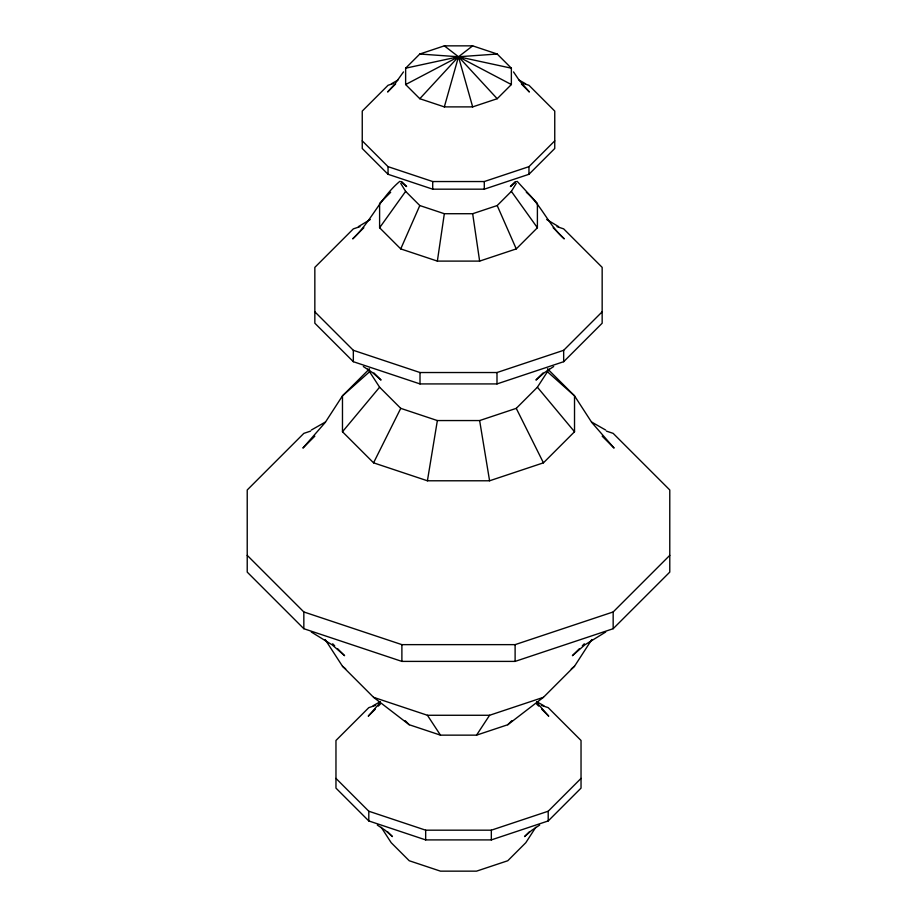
<?xml version="1.0" encoding="UTF-8"?>
<svg xmlns="http://www.w3.org/2000/svg" width="917" height="917" viewBox="0 0 917 917"><rect width="100%" height="100%" fill="white"/><g stroke="black" fill="none" stroke-linecap="round" stroke-linejoin="round"><path stroke-width="1.38" d="M517.154 181.325L537.396 203.356L537.396 227.76L516.26 248.908L479.637 261.104L437.363 261.104L444.332 213.718L419.803 205.546L405.635 191.378L400.74 183.389M369.551 368.772L342.477 395.846L342.477 431.747L373.563 462.833L427.414 480.783L437.363 420.559L479.637 420.559L516.26 408.352L537.396 387.215L549.145 369.081M444.332 106.888L458.5 56.762L472.668 45.85L497.197 54.023L511.365 68.19L511.365 84.547L497.197 98.715L472.668 106.888L444.332 106.888L419.803 98.715L405.635 84.547L405.635 68.19L419.803 54.023L444.332 45.85L472.668 45.85M437.363 261.104L400.74 248.908L419.803 205.546M373.563 462.833L400.74 408.352L379.604 387.215L367.855 369.081M444.332 213.718L472.668 213.718L497.197 205.546L511.365 191.378L516.26 183.389M325.191 639.562L342.477 666.235L373.563 697.321L409.234 724.739L440.469 735.147L476.531 735.147L507.766 724.739L543.437 697.321L574.523 666.235L591.809 639.562M403.491 71.904L394.585 84.364L387.616 91.987L395.617 83.986M476.531 735.147L489.586 715.271L543.437 697.321M400.74 248.908L379.604 227.76L405.635 191.378M535.815 827.237L525.796 842.712L507.766 860.742L476.531 871.15L440.469 871.15L409.234 860.742L391.204 842.712L381.185 827.237M380.372 702.376L368.256 716.177L375.317 709.128M342.477 431.747L379.604 387.215M399.846 181.325C380.429 197.568 371.041 221.696 352.701 238.867L363.843 227.725M419.803 98.715L458.5 56.762L497.197 54.023M390.676 192.283L379.604 203.356L379.604 227.76M362.249 140.863L388.04 166.653L432.709 181.543L484.291 181.543L528.96 166.653L554.751 140.863M515.388 181.577L510.391 186.575L516.065 181.635M393.45 83.481L388.04 85.292L362.249 111.083L362.249 148.497L388.04 174.287L432.709 189.177L484.291 189.177L528.96 174.287L554.751 148.497L554.751 111.083L528.96 85.292L523.55 83.481M314.829 436.16L302.908 448.069L325.191 422.519L342.477 395.846L370.055 371.305M314.84 311.814L353.332 350.305L420.009 372.531L496.991 372.531L563.668 350.305L602.16 311.814M543.036 372.967L535.952 380.051L544.411 372.669L553.673 366.536M360.003 226.648L353.332 228.872L314.84 267.363L314.84 323.208L353.332 361.699L420.009 383.925L496.991 383.925L563.668 361.699L602.16 323.208L602.16 267.363L563.668 228.872L556.997 226.648M427.414 480.783L489.586 480.783L543.437 462.833L574.523 431.747L574.523 395.846L547.449 368.772M378.331 706.101L380.349 704.084M247.223 555.347L303.836 611.96L401.887 644.64L515.113 644.64L613.164 611.96L669.777 555.347M579.349 648.743L572.403 655.689L584.84 644.846L605.678 632.031M582.329 645.774L584.312 643.78M507.766 724.739L511.766 720.728M310.554 431.128L303.836 433.374L247.223 489.976L247.223 572.105L303.836 628.707L401.887 661.398L515.113 661.398L613.164 628.707L669.777 572.105L669.777 489.976L613.164 433.374L606.446 431.128M335.966 778.395L368.794 811.224L425.671 830.183L491.329 830.183L548.206 811.224L581.034 778.395M529.602 831.559L524.558 836.591L531.78 830.298L539.677 825.071M375.569 705.391L368.794 707.649L335.966 740.477L335.966 788.116L368.794 820.944L425.671 839.903L491.329 839.903L548.206 820.944L581.034 788.116L581.034 740.477L548.206 707.649L541.431 705.391M571.28 668.929L574.523 666.235M370.319 219.507L358.421 226.614M397.898 80.1L391.444 83.779M325.489 421.98L311.322 430.05M380.349 701.654L373.139 705.723M405.635 84.547L458.5 56.762L511.365 68.19M405.635 68.19L458.5 56.762L511.365 84.547M373.563 697.321L427.414 715.271L489.586 715.271M419.803 54.023L458.5 56.762L497.197 98.715M400.74 408.352L437.363 420.559M525.556 83.779L519.102 80.1M558.579 226.614L546.681 219.507M605.678 430.05L591.511 421.98M543.861 705.723L536.651 701.654M311.322 632.031L332.16 644.846L344.597 655.689L337.651 648.743M363.327 366.536L372.589 372.669L381.048 380.051L373.964 372.967M377.323 825.071L385.22 830.298L392.442 836.591L387.398 831.559M444.332 45.85L458.5 56.762L472.668 106.888M400.935 181.635L406.609 186.575L401.612 181.577M342.477 666.235L345.72 668.929M546.945 371.305L574.523 395.846L591.809 422.519L614.092 448.069L602.171 436.16M521.383 83.986L529.384 91.987L519.24 80.341L513.509 71.904M526.324 192.283C541.66 205.523 548.87 225.49 564.299 238.867L553.157 227.725M536.651 704.084L538.669 706.101M541.683 709.128L548.744 716.177L536.628 702.376M332.688 643.78L334.671 645.774M405.234 720.728L409.234 724.739M537.396 387.215L574.523 431.747M511.365 191.378L537.396 227.76M427.414 715.271L440.469 735.147M516.26 408.352L543.437 462.833M497.197 205.546L516.26 248.908M479.637 420.559L489.586 480.783M472.668 213.718L479.637 261.104M613.164 611.96L613.164 628.707M563.668 350.305L563.668 361.699M548.206 811.224L548.206 820.944M528.96 166.653L528.96 174.287M515.113 644.64L515.113 661.398M496.991 372.531L496.991 383.925M491.329 830.183L491.329 839.903M484.291 181.543L484.291 189.177M432.709 181.543L432.709 189.177M425.671 830.183L425.671 839.903M420.009 372.531L420.009 383.925M401.887 644.64L401.887 661.398M388.04 166.653L388.04 174.287M368.794 811.224L368.794 820.944M353.332 350.305L353.332 361.699M303.836 611.96L303.836 628.707"/></g></svg>
